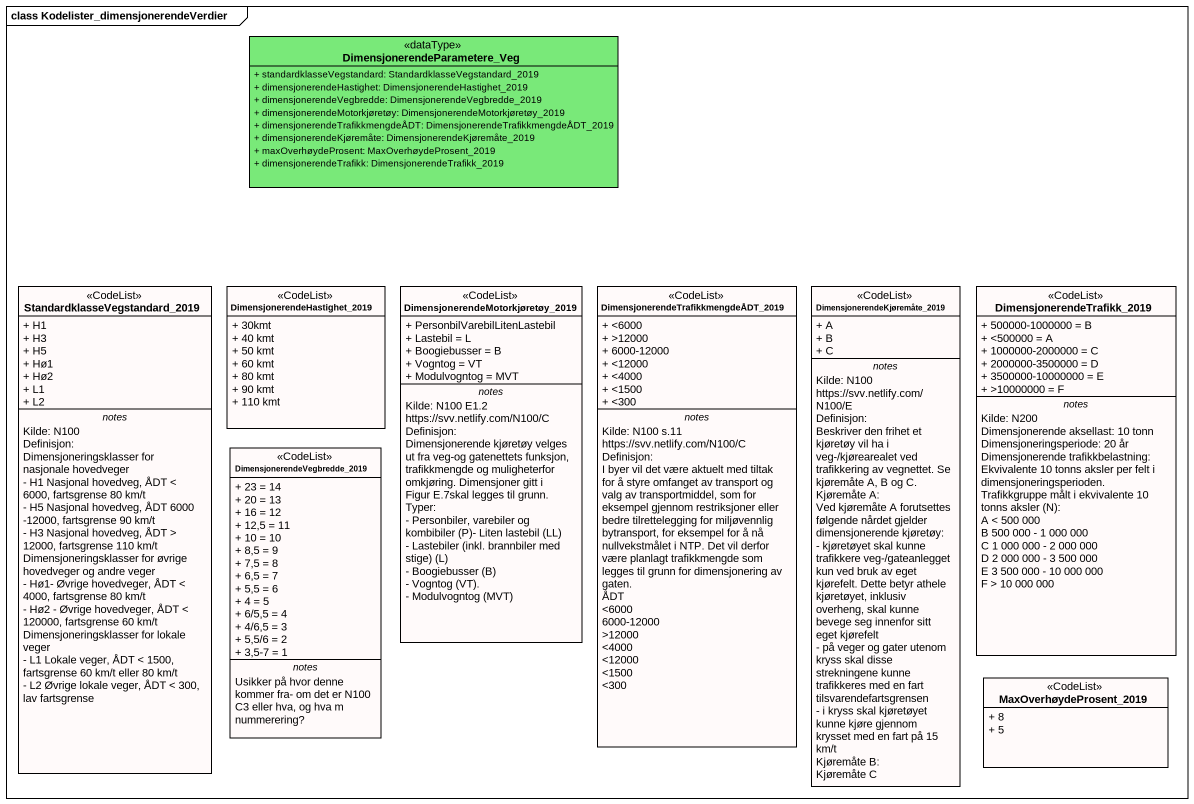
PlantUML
@startuml
mainframe class Kodelister_dimensjonerendeVerdier
hide circle
hide empty members
skinparam classAttributeIconSize 0
class "DimensjonerendeParametere_Veg" as DimensjonerendeParametere <<dataType>> #79E979 {
  + standardklasseVegstandard: StandardklasseVegstandard_2019
  + dimensjonerendeHastighet: DimensjonerendeHastighet_2019
  + dimensjonerendeVegbredde: DimensjonerendeVegbredde_2019
  + dimensjonerendeMotorkjøretøy: DimensjonerendeMotorkjøretøy_2019
  + dimensjonerendeTrafikkmengdeÅDT: DimensjonerendeTrafikkmengdeÅDT_2019
  + dimensjonerendeKjøremåte: DimensjonerendeKjøremåte_2019
  + maxOverhøydeProsent: MaxOverhøydeProsent_2019
  + dimensjonerendeTrafikk: DimensjonerendeTrafikk_2019
}
class "StandardklasseVegstandard_2019" as StandardklasseVegstandard <<CodeList>> #FFFAFA {
  + H1
  + H3
  + H5
  + Hø1
  + Hø2
  + L1
  + L2
  -- notes --
  Kilde: N100
  Definisjon:
  Dimensjoneringsklasser for nasjonale hovedveger
  - H1 Nasjonal hovedveg, ÅDT < 6000, fartsgrense 80 km/t
  - H5 Nasjonal hovedveg, ÅDT 6000 -12000, fartsgrense 90 km/t
  - H3 Nasjonal hovedveg, ÅDT > 12000, fartsgrense 110 km/t
  Dimensjoneringsklasser for øvrige hovedveger og andre veger
  - Hø1- Øvrige hovedveger, ÅDT < 4000, fartsgrense 80 km/t
  - Hø2 - Øvrige hovedveger, ÅDT < 120000, fartsgrense 60 km/t
  Dimensjoneringsklasser for lokale veger
  - L1 Lokale veger, ÅDT < 1500, fartsgrense 60 km/t eller 80 km/t
  - L2 Øvrige lokale veger, ÅDT < 300, lav fartsgrense
}
class "DimensjonerendeHastighet_2019" as DimensjonerendeHastighet <<CodeList>> #FFFAFA {
  + 30kmt
  + 40 kmt
  + 50 kmt
  + 60 kmt
  + 80 kmt
  + 90 kmt
  + 110 kmt
}
class "DimensjonerendeMotorkjøretøy_2019" as DimensjonerendeMotorkjøretøy <<CodeList>> #FFFAFA {
  + PersonbilVarebilLitenLastebil
  + Lastebil = L
  + Boogiebusser = B
  + Vogntog = VT
  + Modulvogntog = MVT
  -- notes --
  Kilde: N100 E1.2
  https://svv.netlify.com/N100/C
  Definisjon:
  Dimensjonerende kjøretøy velges ut fra veg-og gatenettets funksjon, trafikkmengde og muligheterfor omkjøring. Dimensjoner gitt i Figur E.7skal legges til grunn.
  Typer:
  {field} - Personbiler, varebiler og kombibiler (P)- Liten lastebil (LL)
  {field} - Lastebiler (inkl. brannbiler med stige) (L)
  {field} - Boogiebusser (B)
  {field} - Vogntog (VT).
  {field} - Modulvogntog (MVT)
}
class "DimensjonerendeTrafikkmengdeÅDT_2019" as DimensjonerendeTrafikkmengde <<CodeList>> #FFFAFA {
  + <6000
  + >12000
  + 6000-12000
  + <12000
  + <4000
  + <1500
  + <300
  -- notes --
  Kilde: N100 s.11
  https://svv.netlify.com/N100/C
  Definisjon:
  I byer vil det være aktuelt med tiltak for å styre omfanget av transport og valg av transportmiddel, som for eksempel gjennom restriksjoner eller bedre tilrettelegging for miljøvennlig bytransport, for eksempel for å nå nullvekstmålet i NTP. Det vil derfor være planlagt trafikkmengde som legges til grunn for dimensjonering av gaten.
  ÅDT
  <6000
  6000-12000
  >12000
  <4000
  <12000
  <1500
  <300
}
class "DimensjonerendeKjøremåte_2019" as DimensjonerendeKjøremåte <<CodeList>> #FFFAFA {
  + A
  + B
  + C
  -- notes --
  Kilde: N100
  https://svv.netlify.com/N100/E
  Definisjon:
  Beskriver den frihet et kjøretøy vil ha i veg-/kjørearealet ved trafikkering av vegnettet. Se kjøremåte A, B og C.
  Kjøremåte A:
  Ved kjøremåte A forutsettes følgende nårdet gjelder dimensjonerende kjøretøy:
  - kjøretøyet skal kunne trafikkere veg-/gateanlegget kun ved bruk av eget kjørefelt. Dette betyr athele kjøretøyet, inklusiv overheng, skal kunne bevege seg innenfor sitt eget kjørefelt
  - på veger og gater utenom kryss skal disse strekningene kunne trafikkeres med en fart tilsvarendefartsgrensen
  - i kryss skal kjøretøyet kunne kjøre gjennom krysset med en fart på 15 km/t
  Kjøremåte B:
  Kjøremåte C
}
class DimensjonerendeTrafikk_2019 <<CodeList>> #FFFAFA {
  + 500000-1000000 = B
  + <500000 = A
  + 1000000-2000000 = C
  + 2000000-3500000 = D
  + 3500000-10000000 = E
  + >10000000 = F
  -- notes --
  Kilde: N200
  Dimensjonerende aksellast: 10 tonn
  Dimensjoneringsperiode: 20 år
  Dimensjonerende trafikkbelastning: Ekvivalente 10 tonns aksler per felt i dimensjoneringsperioden.
  {field} Trafikkgruppe målt i ekvivalente 10 tonns aksler (N):
  A < 500 000
  B 500 000 - 1 000 000
  C 1 000 000 - 2 000 000
  D 2 000 000 - 3 500 000
  E 3 500 000 - 10 000 000
  F > 10 000 000
}
class "DimensjonerendeVegbredde_2019" as DimensjonerendeVegbredde <<CodeList>> #FFFAFA {
  + 23 = 14
  + 20 = 13
  + 16 = 12
  + 12,5 = 11
  + 10 = 10
  + 8,5 = 9
  + 7,5 = 8
  + 6,5 = 7
  + 5,5 = 6
  + 4 = 5
  + 6/5,5 = 4
  + 4/6,5 = 3
  + 5,5/6 = 2
  + 3,5-7 = 1
  -- notes --
  Usikker på hvor denne kommer fra- om det er N100 C3 eller hva, og hva m nummerering?
}
class MaxOverhøydeProsent_2019 <<CodeList>> #FFFAFA {
  + 8
  + 5
}
@enduml
